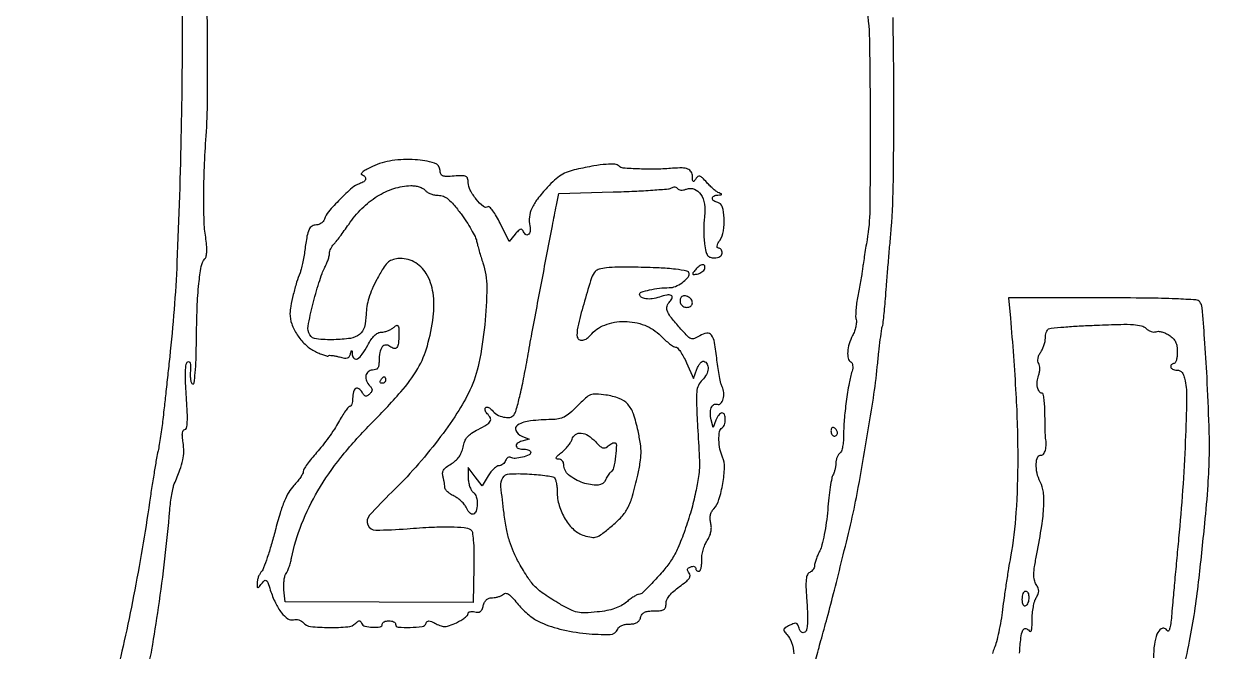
# Model space of a CAD drawing. Extents: x 0 to 5034, y 0 to 2560.
# Drawn here: x 2859.3 to 3219, y 1319.8 to 1510 of the extents above; entities that cross this region are included whole.
import ezdxf

# ---------------------------------------------------------------- set-up
doc = ezdxf.new("R2010")
doc.units = 0

msp = doc.modelspace()

# ---------------------------------------------------------------- linework, layer by layer
for points in [[(2896.489839, 1313.711477, 0.039281), (2898.126459, 1320.178144, 0.006323), (2900.157627, 1333.032874, 0.007172), (2902.087353, 1347.825054, 0.00742), (2903.567736, 1362.5, -0.010209), (2903.828033, 1364.943746, -0.010857), (2904.183658, 1367.325, -0.010506), (2904.576641, 1369.357717, -0.048301), (2904.940671, 1370.5, 0.012384), (2906.636452, 1374.74234, 0.036262), (2907.515303, 1377.764313, 0.048842), (2907.806443, 1380.33173, 0.043496), (2907.614184, 1383.011301, -0.017392), (2907.390503, 1384.809105, -0.054526), (2907.414745, 1386.024558, -0.104867), (2907.665515, 1386.738336, -0.261735), (2908.131137, 1387, 0.361585), (2908.659671, 1387.439709, 0.033869), (2908.869121, 1389.24894, 0.023154), (2908.872767, 1392.180073, 0.005928), (2908.602938, 1396.916252, -0.006993), (2908.355121, 1401.435584, -0.019918), (2908.352084, 1404.586795, -0.022385), (2908.534634, 1406.764573, -0.225939), (2909.01486, 1407.509184, -0.269067), (2909.454933, 1407.521461, -0.203804), (2909.761403, 1407.135344, -0.070842), (2909.88234, 1406.190848, -0.017928), (2909.804876, 1404.641258, 0.027015), (2909.761019, 1403.26184, 0.039199), (2909.883307, 1402.050246, 0.044631), (2910.133051, 1401.141327, 0.235072), (2910.5, 1400.798326, 0.463474), (2910.950023, 1401.091936, 0.009461), (2911.272387, 1404.127857, 0.013581), (2911.519359, 1408.259529, 0.00551), (2911.640725, 1413.897418, -0.006491), (2911.87712, 1423.960805, -0.016561), (2912.38447, 1431.239893, -0.01907), (2913.118549, 1436.417494, -0.129148), (2914.201477, 1438.742766, 0.123038), (2914.621525, 1439.61706, 0.041163), (2914.793609, 1441.035184, 0.032331), (2914.74447, 1442.912883, 0.016245), (2914.452658, 1445.267764, -0.030106), (2913.970473, 1450.297069, -0.009964), (2913.855778, 1457.714865, -0.009251), (2914.057316, 1466.488083, -0.007235), (2914.589945, 1476, 0.016731), (2914.996896, 1487.009474, 0.002521), (2914.962591, 1509.092007, 0.00051), (2914.776807, 1533.491418, 0.138475)], [(2907.312406, 1517.376073, -0.005866), (2907.010818, 1477.891488, -0.006157), (2905.736724, 1437.691856, -0.016282), (2903.535819, 1409, 0.000105), (2902.926579, 1403.428125, 0.000105), (2902.319026, 1397.85, 0.000103), (2901.790239, 1392.976274, 0.000413), (2901.470427, 1390, -0.006927), (2901.181091, 1387.601874, -0.005027), (2900.795261, 1384.940625, -0.005079), (2900.377859, 1382.421301, -0.011063), (2899.995447, 1380.5, 0.011359), (2899.549785, 1378.253974, 0.002373), (2898.876977, 1374.296875, 0.002489), (2898.140683, 1369.696106, 0.002351), (2897.435681, 1365, -0.006116), (2895.20201, 1350.847899, -0.00589), (2892.596725, 1336.575529, -0.006073), (2889.757893, 1322.886298, -0.008039), (2886.822389, 1310.5, 0.00702)], [(3114.866529, 1515, -0.02924), (3115.689399, 1503.79992, -0.003464), (3115.887618, 1478.8584, -0.00292), (3115.766004, 1453.635413, -0.039865), (3114.93837, 1444.5, 0.002299), (3114.518091, 1441.982843, 0.002091), (3114.107158, 1439.38125, 0.002091), (3113.759145, 1437.051721, 0.006757), (3113.555333, 1435.5, -0.009903), (3113.348698, 1433.999939, -0.003606), (3112.998601, 1431.883165, -0.003574), (3112.582274, 1429.572568, -0.004261), (3112.155591, 1427.400138, 0.015221), (3111.791845, 1425.306511, 0.01609), (3111.564083, 1423.232988, 0.015902), (3111.482563, 1421.439661, 0.067453), (3111.612028, 1420.375604, -0.083124), (3111.697403, 1419.428619, -0.033708), (3111.511737, 1418.142262, -0.032188), (3111.120487, 1416.75606, -0.035315), (3110.563831, 1415.475467, 0.043973), (3109.518876, 1412.953149, 0.059965), (3109.066383, 1410.536319, 0.075549), (3109.233247, 1408.589807, 0.197742), (3110.040677, 1407.47486, -0.15267), (3110.389474, 1407.072509, -0.070015), (3110.577584, 1406.39655, -0.059693), (3110.587842, 1405.567559, -0.050157), (3110.407068, 1404.707198, 0.032598), (3109.494071, 1401.010947, 0.010975), (3108.636186, 1395.521955, 0.011236), (3108.008954, 1389.874833, 0.024542), (3107.838898, 1385.524614, -0.021675), (3107.77347, 1383.56291, -0.028946), (3107.534475, 1381.797528, -0.029191), (3107.178201, 1380.406895, -0.178886), (3106.729917, 1379.833079, 0.110734), (3106.277805, 1379.391031, 0.046695), (3105.881212, 1378.634353, 0.043157), (3105.59314, 1377.713469, 0.043319), (3105.467897, 1376.757967, -0.026614), (3105.371035, 1375.76215, -0.022305), (3105.1656, 1374.720828, -0.022889), (3104.891194, 1373.784739, -0.055721), (3104.583812, 1373.135611, 0.095135), (3104.241003, 1372.235458, 0.006452), (3103.7988, 1369.517338, 0.009062), (3103.369357, 1366.238881, 0.006664), (3103.007901, 1362.592212, -0.012897), (3102.585516, 1358.811603, -0.013613), (3101.974486, 1355.125691, -0.013337), (3101.278077, 1351.984552, -0.058166), (3100.606404, 1350.205763, 0.016996), (3099.991507, 1348.910616, 0.017456), (3099.471881, 1347.588053, 0.01748), (3099.102529, 1346.412797, 0.067488), (3099, 1345.656649, -0.09083), (3098.891336, 1345.063412, -0.066679), (3098.572664, 1344.473778, -0.065309), (3098.101361, 1343.976993, -0.078881), (3097.545238, 1343.655733, 0.206616), (3096.837887, 1342.964457, 0.073519), (3096.491011, 1341.562915, 0.035039), (3096.42842, 1339.137122, 0.00655), (3096.683572, 1334.693256, -0.008121), (3096.899824, 1330.708255, -0.026212), (3096.861536, 1328.056672, -0.037317), (3096.612494, 1326.307775, -0.203016), (3096.071026, 1325.543896, -0.128039), (3095.536956, 1325.379342, -0.16706), (3095.049864, 1325.523038, -0.121343), (3094.644193, 1325.993714, -0.05357), (3094.350774, 1326.76664, 0.047879), (3093.9792, 1327.779965, 0.21134), (3093.507046, 1328.183417, 0.159246), (3092.796301, 1328.165435, 0.024956), (3091.483169, 1327.624076, 0.020826), (3090.149564, 1326.925406, 0.191356), (3089.752245, 1326.422278, 0.229791), (3089.847362, 1325.838271, 0.030602), (3090.649833, 1324.834436, -0.105807), (3092.054586, 1322.407703, -0.054438), (3092.7732, 1318.953897, -0.056301)], [(3099.450162, 1317.38125, -0.003886), (3100.193159, 1320.254765, -0.004398), (3100.951726, 1323, 0.004461), (3102.855437, 1329.89285, 0.002518), (3105.047322, 1338.283749, 0.002286), (3107.426135, 1347.761691, 0.001826), (3109.906473, 1358, 0.012514), (3111.950361, 1367.636386, 0.003988), (3114.518205, 1382.075285, 0.00395), (3116.848883, 1396.505771, 0.01327), (3118.04854, 1406, -0.002501), (3118.513816, 1410.451027, -0.003845), (3118.965436, 1414.298524, -0.001333), (3119.388957, 1417.610112, -0.106088), (3119.563421, 1418.101358, 0.107956), (3119.729047, 1418.57324, 0.002705), (3119.996372, 1420.846294, 0.005689), (3120.266509, 1423.531061, 0.003832), (3120.516485, 1426.601358, -0.001573), (3120.811126, 1430.434273, -0.000672), (3121.22814, 1435.557899, -0.000665), (3121.687336, 1441.019093, -0.000875), (3122.121606, 1446, 0.018449), (3122.892167, 1460.855636, 0.004064), (3123.065815, 1486.388584, 0.003874), (3122.834682, 1511.856386, 0.021556)], [(2871.250452, 1247.005036, -0.000006), (2888.464063, 1246.866082, -0.000043)], [(3208.196081, 1302.996987, 0.014677), (3212.695914, 1322.836807, 0.020656), (3215.449754, 1340.769118, 0.002533), (3217.336885, 1358.504512, 0.008391), (3218.323786, 1370.203578, 0.012163), (3218.715366, 1379.293281, 0.013874), (3218.636854, 1388, 0.003186), (3217.996563, 1402.834696, 0.006391), (3217.266626, 1414.538378, 0.003139), (3216.502764, 1423.907955, 0.145662), (3215.803332, 1425.674918, 0.213746), (3214.660587, 1426.274844, 0.005173), (3208.554811, 1426.592247, 0.007781), (3199.899908, 1426.817594, 0.002173), (3186.352275, 1426.900559), (3157.824814, 1426.951282), (3158.384974, 1420.725641, -0.008473), (3160.057435, 1397.789604, -0.013748), (3160.611406, 1378.25518, -0.016206), (3160.092437, 1361.812677, -0.029222), (3158.446962, 1348.435291, 0.004696), (3157.819358, 1344.810122, 0.002728), (3157.130473, 1340.446439, 0.002727), (3156.487699, 1336.06502, 0.004597), (3156.002423, 1332.382373, -0.011378), (3155.511479, 1329.010447, -0.010678), (3154.858628, 1325.591725, -0.010709), (3154.150019, 1322.585169, -0.03574), (3153.504282, 1320.664492, 0.021027), (3152.928342, 1319.104789, 0.017223)], [(3161.1802, 1319.211616, -0.012703), (3161.577226, 1323.796821, -0.072213), (3162.195577, 1326.159708, -0.345272), (3163.042114, 1326.628518, -0.215161), (3164.03906, 1325.97104, 0.252056), (3164.43402, 1325.748529, 0.339831), (3164.751716, 1325.983072, 0.059104), (3164.934156, 1327.10215, 0.01008), (3164.984687, 1329.263569, -0.023038), (3165.081826, 1331.23301, -0.022153), (3165.359912, 1333.211353, -0.022718), (3165.761231, 1334.930154, -0.070979), (3166.240547, 1336.013569, 0.041641), (3166.803487, 1337.108166, 0.098807), (3166.980003, 1338.002788, 0.098352), (3166.799926, 1338.899224, 0.041006), (3166.231897, 1340.000282, -0.086026), (3165.676056, 1341.365626, -0.058387), (3165.510864, 1343.039898, -0.034952), (3165.721103, 1345.418202, -0.008792), (3166.401135, 1349.250282, 0.009191), (3167.911024, 1357.798379, 0.027102), (3168.520011, 1363.732994, 0.039894), (3168.384239, 1368.017379, 0.091712), (3167.451858, 1371.093096, -0.064689), (3166.482702, 1373.764249, -0.063934), (3166.222998, 1376.605225, -0.090095), (3166.678863, 1378.680416, -0.357186), (3167.75, 1379.25, 0.306478), (3168.469177, 1379.551847, 0.081205), (3168.999936, 1380.751363, 0.060031), (3169.235048, 1382.487417, 0.04848), (3169.080471, 1384.363851, -0.035793), (3169.016523, 1384.956301, -0.001911), (3168.955636, 1386.849877, -0.002989), (3168.905248, 1389.104654, -0.002173), (3168.875086, 1391.613851, 0.011848), (3168.798253, 1394.06224, 0.019511), (3168.603693, 1396.124069, 0.01427), (3168.341027, 1397.734898, 0.359547), (3168.020025, 1398, -0.250759), (3167.150157, 1398.465527, -0.097442), (3166.609553, 1399.766778, -0.0743), (3166.518546, 1401.544211, -0.066636), (3166.939988, 1403.342158, 0.045582), (3167.216247, 1404.331798, 0.042123), (3167.318346, 1405.381891, 0.044831), (3167.244869, 1406.335808, 0.097078), (3166.986815, 1407.021334, -0.109677), (3166.745428, 1407.714524, -0.072231), (3166.768819, 1408.561879, -0.062359), (3167.051529, 1409.487708, -0.047559), (3167.574879, 1410.410367, 0.042741), (3168.12072, 1411.351477, 0.029216), (3168.581371, 1412.499013, 0.029518), (3168.897293, 1413.666367, 0.051366), (3169, 1414.663489, -0.039975), (3169.071511, 1415.556519, -0.042795), (3169.284202, 1416.405935, -0.046939), (3169.595775, 1417.094921, -0.125329), (3169.967495, 1417.479911, -0.116487), (3170.733771, 1417.735246, -0.002617), (3174.620225, 1418.064368, -0.005758), (3179.199576, 1418.375017, -0.003847), (3184.447966, 1418.629886, -0.003911), (3191.855326, 1418.874467, -0.022816), (3195.755574, 1418.794739, -0.044785), (3198.110988, 1418.425317, -0.135906), (3199.50941, 1417.633447, 0.060613), (3200.211647, 1417.083559, 0.057529), (3201.037407, 1416.706534, 0.062011), (3201.856595, 1416.549398, 0.108438), (3202.536659, 1416.652441, -0.114092), (3203.278968, 1416.756448, -0.043567), (3204.313156, 1416.573516, -0.040283), (3205.444829, 1416.169793, -0.039231), (3206.50772, 1415.586898, -0.052308), (3207.693375, 1414.619129, -0.082167), (3208.453383, 1413.549473, -0.075604), (3208.866845, 1412.226293, -0.038004), (3209, 1410.476947, -0.027208), (3208.92745, 1409.144681, -0.042838), (3208.70625, 1408.021353, -0.052748), (3208.385626, 1407.231142, -0.276744), (3208, 1407, 0.099038), (3207.618362, 1406.923658, 0.097945), (3207.29375, 1406.70625, 0.097945), (3207.076342, 1406.381638, 0.099038), (3207, 1406, 0.182185), (3207.143858, 1405.618291, 0.091006), (3207.554808, 1405.29375, 0.070923), (3208.166018, 1405.07387, 0.050975), (3208.888709, 1405, -0.11072), (3209.782596, 1404.7996, -0.11923), (3210.477641, 1404.239353, -0.084616), (3211.000373, 1403.2503, -0.033131), (3211.385275, 1401.75, -0.051652), (3211.822477, 1396.409576, -0.005016), (3211.412481, 1383.422963, -0.00666), (3210.599392, 1368.63106, -0.006844), (3209.398087, 1354, 0.000614), (3208.755584, 1347.212894, 0.000625), (3208.133567, 1340.464076, 0.000606), (3207.607287, 1334.595981, 0.002587), (3207.315448, 1331.090472, -0.011429), (3207.06207, 1328.583902, -0.031069), (3206.732669, 1326.830683, -0.073865), (3206.373748, 1325.970503, -0.561086), (3206.019414, 1325.968587, 0.082074), (3205.634197, 1326.410148, 0.092254), (3205.14166, 1326.682862, 0.100657), (3204.619959, 1326.746324, 0.119054), (3204.148831, 1326.591982, 0.17), (3202.835431, 1324.969282, 0.049184), (3202.040891, 1321.796422, 0.043025), (3201.795123, 1317.778185, 0.033397)], [(2770.646578, 1132.312905, -0.000013), (2810.590625, 1131.997622, -0.000013), (2849.917737, 1131.685158, -0.000024)]]:
    msp.add_lwpolyline(points, format="xyb")
for points in [[(2965, 1466.758637, 0.017294), (2963.358083, 1465.932343, 0.038691), (2962.189063, 1465.169488, 0.078926), (2961.640301, 1464.589517, 0.496198), (2961.75, 1464.259565, -0.109137), (2962.708848, 1463.676908, -0.268771), (2962.930076, 1462.913928, -0.192161), (2962.366668, 1462.129086, -0.065382), (2961.071793, 1461.522786, 0.104894), (2958.841671, 1460.256676, 0.016435), (2955.149892, 1456.760141, 0.016603), (2951.696422, 1453.02686, 0.101743), (2950.421369, 1450.75, -0.087133), (2950.07188, 1450.081192, -0.07056), (2949.492315, 1449.514062, -0.070682), (2948.779028, 1449.131274, -0.088079), (2948.039601, 1449, 0.134718), (2946.692082, 1448.630218, 0.151565), (2945.794396, 1447.63578, 0.06549), (2945.159257, 1445.601839, 0.009902), (2944.511877, 1441.377849, -0.009922), (2944.203097, 1439.363672, -0.009662), (2943.812247, 1437.345368, -0.009603), (2943.400677, 1435.586124, -0.035175), (2943.04154, 1434.5, 0.024385), (2942.017083, 1431.612193, 0.012583), (2941.00553, 1427.913706, 0.011624), (2940.213616, 1424.34832, 0.048868), (2940, 1422.167907, 0.086405), (2940.548737, 1419.016252, 0.057354), (2942.179875, 1415.718609, 0.056425), (2944.559157, 1412.816129, 0.075055), (2947.328854, 1410.832231, 0.013887), (2948.844632, 1410.111263, 0.021261), (2950.199, 1409.580201, 0.016952), (2951.306064, 1409.241053, 0.26837), (2951.672178, 1409.338845, -0.200389), (2952.016518, 1409.480331, -0.024206), (2952.852495, 1409.435075, -0.025728), (2953.885142, 1409.274853, -0.018484), (2955.018526, 1408.994687, 0.024212), (2956.5062, 1408.644968, 0.108293), (2957.396046, 1408.674586, 0.176082), (2957.959218, 1409.057899, 0.091671), (2958.327252, 1409.83608, -0.004546), (2958.5926, 1410.802257, -0.419575), (2958.709105, 1410.865774, -0.308614), (2958.807879, 1410.742808, -0.003714), (2958.883999, 1409.666667, 0.194309), (2959.43341, 1408.520604, 0.335404), (2960.433906, 1408.427579, 0.103424), (2961.918789, 1409.840663, 0.029667), (2963.572834, 1412.570615, -0.027513), (2964.59914, 1414.281072, -0.052493), (2965.631166, 1415.505505, -0.069108), (2966.655943, 1416.248887, -0.12301), (2967.661203, 1416.5, 0.055574), (2968.554032, 1416.599543, 0.033802), (2969.572778, 1416.903156, 0.033561), (2970.554842, 1417.346815, 0.04978), (2971.338369, 1417.872445, -0.038439), (2972.284571, 1418.538752, -0.374755), (2972.729079, 1418.457672, -0.160165), (2972.961162, 1417.832831, -0.009501), (2973, 1415.789111, -0.024984), (2972.868257, 1413.15426, -0.13846), (2972.353751, 1411.847504, -0.306349), (2971.49063, 1411.555721, -0.106444), (2970.265794, 1412.194374, 0.189072), (2969.037908, 1412.599908, 0.224823), (2967.975027, 1412.023341, 0.114125), (2967.251594, 1410.33212, 0.042868), (2967.015313, 1407.75, -0.037035), (2966.908579, 1406.412032, -0.120272), (2966.570107, 1405.595664, -0.157293), (2965.956257, 1405.15153, -0.07874), (2965, 1405, 0.178182), (2963.709189, 1404.524918, 0.176892), (2963.029522, 1403.324836, 0.137377), (2963.204554, 1401.708916, 0.10146), (2964.2, 1400.2, -0.052459), (2964.730169, 1399.545159, -0.151434), (2964.887025, 1398.989583, -0.145307), (2964.704627, 1398.427931, -0.046955), (2964.137721, 1397.75, -0.051022), (2963.449892, 1397.19542, -0.203503), (2962.927965, 1397.103097, -0.173671), (2962.444563, 1397.413187, -0.035731), (2961.876261, 1398.271032, 0.107334), (2960.910312, 1399.35582, 0.308265), (2959.952655, 1399.38589, 0.194869), (2959.226729, 1398.367392, 0.058645), (2959, 1396.440983, -0.032717), (2958.938751, 1395.505938, -0.050293), (2958.752935, 1394.717039, -0.064974), (2958.481892, 1394.172149, -0.249875), (2958.158929, 1394, 0.225754), (2957.711288, 1393.787033, 0.014418), (2956.805291, 1392.604687, 0.018861), (2955.783765, 1391.070002, 0.012755), (2954.731878, 1389.25, -0.020171), (2953.45043, 1387.106794, -0.010931), (2951.713248, 1384.573437, -0.010873), (2949.829695, 1382.068228, -0.016868), (2948.087065, 1380, 0.012721), (2946.531572, 1378.184643, 0.016868), (2945.216367, 1376.452014, 0.014246), (2944.225498, 1374.962687, 0.137702), (2944.014116, 1374.240898, -0.12359), (2943.838803, 1373.57422, -0.02263), (2943.169213, 1372.47798, -0.023102), (2942.246878, 1371.238605, -0.019191), (2941.157674, 1370.007575, 0.058164), (2939.645878, 1368.004511, 0.035073), (2938.322929, 1365.335751, 0.024766), (2937.01078, 1361.633156, 0.008994), (2935.507824, 1356.266676, -0.007537), (2934.33401, 1352.027919, -0.009905), (2933.128404, 1348.198956, -0.007681), (2932.013644, 1345.049673, -0.088212), (2931.35015, 1343.921259, 0.051533), (2930.835453, 1343.176202, 0.035346), (2930.405949, 1342.241904, 0.035661), (2930.117635, 1341.272006, 0.058618), (2930.031803, 1340.421259, 0.009797), (2930.075758, 1339.205749, 0.374961), (2930.25215, 1339.025004, 0.249632), (2930.531757, 1339.14625, 0.005911), (2931.434907, 1340.308615, -0.043853), (2932.266244, 1341.225726, -0.365358), (2932.785265, 1341.249714, -0.143285), (2933.25171, 1340.612341, -0.00835), (2934.041909, 1338.308615, 0.033473), (2935.58454, 1334.453687, 0.054327), (2937.44522, 1331.460125, 0.072347), (2939.365691, 1329.628647, 0.221787), (2941.090649, 1329.313454, -0.077764), (2941.878987, 1329.393001, -0.060666), (2942.727713, 1329.242209, -0.061315), (2943.505794, 1328.895212, -0.084224), (2944.085677, 1328.396765, 0.198257), (2946.209129, 1327.273305, 0.021486), (2951.861668, 1326.977799, 0.022522), (2957.520225, 1327.180293, 0.170492), (2959.925, 1328.25, -0.026382), (2960.6324, 1328.850113, -0.164145), (2961.076667, 1329, -0.247772), (2961.413944, 1328.821933, -0.062037), (2961.708333, 1328.25, 0.248038), (2962.689492, 1327.36647, 0.051824), (2965.057334, 1327.024888, 0.055492), (2967.32243, 1327.186334, 0.361851), (2968, 1328, -0.191087), (2968.151477, 1328.381882, -0.088204), (2968.5875, 1328.70625, -0.068025), (2969.234582, 1328.926307, -0.048028), (2970, 1329, -0.048028), (2970.765418, 1328.926307, -0.068025), (2971.4125, 1328.70625, -0.088204), (2971.848523, 1328.381882, -0.191087), (2972, 1328, 0.389395), (2972.813634, 1327.113672, 0.028129), (2976.438089, 1327.007696, 0.027854), (2980.124105, 1327.313249, 0.284435), (2981.25303, 1328.25, -0.133284), (2981.603591, 1328.774778, -0.193092), (2982.123834, 1328.956098, -0.092712), (2982.934834, 1328.765334, -0.018384), (2984.281855, 1328.110192, 0.038281), (2985.836445, 1327.42912, 0.096429), (2987.054448, 1327.252346, 0.078954), (2988.393166, 1327.531694, 0.019945), (2990.445491, 1328.40711, 0.022911), (2991.806733, 1329.131223, 0.031239), (2992.955863, 1329.912588, 0.03212), (2993.786874, 1330.647085, 0.198225), (2994, 1331.163549, -0.209835), (2994.160155, 1331.528368, -0.119987), (2994.588725, 1331.765079, -0.081848), (2995.236655, 1331.831702, -0.048766), (2996.004171, 1331.70916, 0.068024), (2996.993712, 1331.589903, 0.153556), (2997.702596, 1331.825316, 0.13143), (2998.218515, 1332.458023, 0.04423), (2998.612579, 1333.592529, -0.057996), (2999.014913, 1334.655718, -0.095859), (2999.608172, 1335.406447, -0.1029), (3000.405424, 1335.848033, -0.075328), (3001.408408, 1336, 0.043444), (3002.327096, 1336.079974, 0.036532), (3003.274868, 1336.318649, 0.038053), (3004.112295, 1336.668566, 0.078544), (3004.684761, 1337.084761, -0.222297), (3005.373039, 1337.334379, -0.124248), (3006.231227, 1337.0339, -0.060878), (3007.347237, 1336.083112, -0.016656), (3008.857642, 1334.326769, 0.026597), (3010.279781, 1332.738045, 0.019959), (3012.001281, 1331.142077, 0.020311), (3013.746925, 1329.767453, 0.042929), (3015.222881, 1328.881469, 0.054239), (3021.805246, 1326.505188, 0.034948), (3029.809149, 1325.146029, 0.029752), (3037.034982, 1324.865149, 0.304892), (3039.361626, 1326.5, -0.134743), (3039.795711, 1327.090037, -0.065783), (3040.604708, 1327.571974, -0.056295), (3041.664923, 1327.892308, -0.045268), (3042.851984, 1328, 0.040929), (3044.225339, 1328.112609, 0.091072), (3045.208983, 1328.4664, 0.112254), (3045.875629, 1329.088046, 0.085448), (3046.289749, 1330, -0.09135), (3046.739759, 1330.960931, -0.125243), (3047.466064, 1331.57448, -0.086439), (3048.611317, 1331.903556, -0.026844), (3050.40638, 1332, 0.020865), (3052.368475, 1332.081914, 0.118877), (3053.352208, 1332.408013, 0.186025), (3053.85005, 1333.06806, 0.067322), (3054.021351, 1334.25, -0.108054), (3054.285004, 1335.403207, -0.057731), (3055.059554, 1336.651437, -0.045573), (3056.319276, 1337.972091, -0.025533), (3058.064332, 1339.345749, 0.015664), (3060.002713, 1340.810588, 0.068092), (3060.988716, 1341.85559, 0.145765), (3061.279652, 1342.702517, 0.18562), (3061.017457, 1343.478966, -0.05318), (3060.591552, 1344.119958, -0.181853), (3060.532429, 1344.608517, -0.186892), (3060.809754, 1345.00627, -0.056561), (3061.474477, 1345.351832, -0.054898), (3062.058668, 1345.505191, -0.098605), (3062.551878, 1345.480739, -0.146295), (3062.875328, 1345.288327, -0.188078), (3063, 1344.968615, 0.099137), (3063.074021, 1344.598956, 0.097968), (3063.284805, 1344.284531, 0.097921), (3063.59953, 1344.073943, 0.09894), (3063.969549, 1344, 0.281133), (3064.33463, 1344.22289, 0.055982), (3064.617856, 1344.9692, 0.044351), (3064.792299, 1346.035098, 0.027795), (3064.81506, 1347.299404, -0.046442), (3064.895784, 1348.759206, -0.029802), (3065.245847, 1350.420768, -0.029871), (3065.788497, 1352.020899, -0.048377), (3066.455748, 1353.292119, 0.04108), (3067.184467, 1354.632631, 0.052745), (3067.61293, 1355.968275, 0.056037), (3067.736796, 1357.295301, 0.056816), (3067.56167, 1358.610309, -0.048096), (3067.373007, 1359.860422, -0.064053), (3067.458155, 1361.004887, -0.068198), (3067.820443, 1362.034363, -0.065342), (3068.450278, 1362.945058, 0.109105), (3070.05585, 1365.760902, 0.032563), (3071.217935, 1370.598337, 0.032251), (3071.742636, 1375.521464, 0.117847), (3071.144924, 1378.581271, -0.057556), (3070.340425, 1381.070973, -0.045358), (3070.037924, 1383.889909, -0.046159), (3070.225243, 1386.34971, -0.215486), (3071, 1387.5, 0.180544), (3071.735637, 1388.447894, 0.077631), (3071.974984, 1390.055589, 0.0895), (3071.705166, 1391.49195, 0.311142), (3070.967776, 1392, 0.163837), (3070.514807, 1391.84748, 0.055076), (3070.002284, 1391.360723, 0.047787), (3069.5147, 1390.656575, 0.038975), (3069.1305, 1389.823739), (3068.325449, 1387.647479), (3067.731121, 1389.920191, -0.057517), (3067.445626, 1391.933411, -0.098097), (3067.73135, 1393.601868, -0.163345), (3068.49337, 1394.527028, -0.235296), (3069.530506, 1394.626667, 0.310069), (3070.561187, 1394.873359, 0.116026), (3071.316187, 1396.243915, 0.084515), (3071.52105, 1398.20923, 0.107064), (3071.021058, 1399.960652, -0.064344), (3070.639818, 1400.964706, -0.010397), (3070.195781, 1403.011987, -0.01133), (3069.775387, 1405.459104, -0.009743), (3069.442096, 1408.048979, 0.01477), (3068.709033, 1413.325757, 0.112554), (3067.75797, 1415.628058, 0.285144), (3066.337301, 1416.227611, 0.106358), (3064.229167, 1415.4145, -0.047336), (3062.623541, 1414.567465, -0.202312), (3061.563423, 1414.576368, -0.102832), (3060.419251, 1415.380447, -0.008145), (3057.912947, 1418.141971, -0.012641), (3055.305927, 1421.26608, -0.081945), (3054.314403, 1423.052869, -0.174313), (3054.317234, 1424.421067, -0.109983), (3055.183333, 1425.783333, 0.113579), (3055.879584, 1426.895824, 0.391777), (3055.567224, 1427.607143, 0.151869), (3054.22654, 1427.753576, 0.035711), (3052.02287, 1427.157817, -0.047821), (3049.840355, 1426.624043, -0.070187), (3047.867559, 1426.61586, -0.102102), (3046.498163, 1427.099489, -0.262759), (3046, 1427.981989, -0.327913), (3046.491403, 1428.65071, -0.020516), (3049.001639, 1429.324712, -0.026911), (3051.994527, 1429.830703, -0.028426), (3054.970012, 1430, 0.098555), (3056.840684, 1430.372343, 0.055286), (3058.878787, 1431.494802, 0.056593), (3060.496732, 1432.933821, 0.184759), (3061, 1434.249285, 0.358994), (3060.355471, 1435.031281, 0.018655), (3056.895755, 1435.571278, 0.018955), (3051.876991, 1435.971723, 0.006788), (3044.7012, 1436.173697, 0.006314), (3039.337517, 1436.18408, 0.023125), (3035.945661, 1435.990764, 0.035449), (3033.729104, 1435.601045, 0.141706), (3032.54946, 1434.915486, 0.115612), (3031.402111, 1432.968933, 0.005911), (3029.288751, 1425.902038, 0.008345), (3027.420686, 1418.938023, 0.061424), (3027, 1415.526496, 0.188963), (3027.408805, 1414.483415, 0.208377), (3028.397306, 1414.050396, 0.137619), (3029.749176, 1414.426745, 0.083452), (3031.015316, 1415.518454, -0.129064), (3035.414079, 1418.667831, -0.092821), (3041.385384, 1419.7516, -0.08975), (3047.527371, 1418.604792, -0.109536), (3052.400644, 1415.399337, 0.016573), (3053.751489, 1414.097641, 0.02132), (3055.080206, 1412.998555, 0.019736), (3056.241051, 1412.188952, 0.143352), (3056.886556, 1412, -0.217622), (3057.466443, 1411.73506, -0.026636), (3058.344475, 1410.604687, -0.027621), (3059.289782, 1409.069488, -0.019439), (3060.186317, 1407.25), (3062.30156, 1402.5), (3063.349798, 1405.266994, -0.035531), (3063.828021, 1406.301096, -0.052781), (3064.398842, 1407.118412, -0.067704), (3064.970956, 1407.620673, -0.230618), (3065.449018, 1407.684128, -0.191685), (3066.452728, 1406.838499, -0.143272), (3066.753367, 1405.408986, -0.10465), (3066.240134, 1403.662756, -0.072878), (3065.009381, 1402.009381, 0.084408), (3063.840224, 1400.361199, 0.087693), (3063.301246, 1398.440847, 0.035427), (3063.213082, 1395.277568, 0.003522), (3063.59241, 1387.697897, -0.001309), (3064.094009, 1378.491375, -0.020795), (3064.12603, 1375.360742, -0.035018), (3063.857856, 1372.724132, -0.006734), (3062.974576, 1368, -0.020104), (3061.606988, 1362.375181, -0.015926), (3059.694727, 1356.416898, -0.016017), (3057.589878, 1351.060726, -0.044323), (3055.667442, 1347.5, -0.028221), (3053.315981, 1344.342199, -0.015831), (3050.130692, 1340.769648, -0.008922), (3046.908117, 1337.496792, -0.196288), (3045.691408, 1337, 0.125324), (3045.186148, 1336.871337, 0.016887), (3044.234713, 1336.310717, 0.018618), (3043.133941, 1335.552018, 0.014702), (3042.000061, 1334.653505, -0.052146), (3040.372979, 1333.551528, -0.041772), (3038.429088, 1332.712159, -0.035066), (3036.056506, 1332.096179, -0.019945), (3033.120997, 1331.670435, -0.016805), (3029.459643, 1331.411747, -0.062365), (3027.159242, 1331.613867, -0.062521), (3024.982605, 1332.376694, -0.016945), (3021.765292, 1334.117025, -0.014566), (3017.113893, 1337.025876, -0.050118), (3014.36776, 1339.283816, -0.051835), (3012.173542, 1342.003211, -0.016361), (3009.474377, 1346.479433, -0.023298), (3007.768531, 1349.89396, -0.030653), (3006.556898, 1353.158005, -0.027097), (3005.65439, 1356.846414, -0.013358), (3004.889527, 1361.613912, -0.009752), (3003.9697, 1369.729477, -0.15855), (3004.563821, 1372.372347, -0.251467), (3006.505684, 1373.542892, -0.026828), (3011.956492, 1373.521704, -0.007326), (3014.728485, 1373.321269, -0.009905), (3017.226705, 1373.053838, -0.007242), (3019.29548, 1372.760326, -0.099869), (3020.001774, 1372.498903, -0.165709), (3020.388178, 1372.02957, -0.033329), (3020.705955, 1370.978965, -0.031884), (3020.92509, 1369.649342, -0.025092), (3020.997222, 1368.190983, 0.072455), (3021.616494, 1363.917412, 0.065079), (3023.43654, 1359.825761, 0.069409), (3026.090199, 1356.591498, 0.113602), (3029.154434, 1354.841672, 0.034645), (3031.433352, 1354.324012, 0.11854), (3032.937209, 1354.447424, 0.08296), (3034.503915, 1355.269853, 0.011827), (3037.35303, 1357.539139, 0.03077), (3040.53488, 1360.549858, 0.068684), (3042.451298, 1363.266572, 0.052136), (3043.851629, 1366.844816, 0.011888), (3045.432108, 1373.164228, 0.014392), (3046.190465, 1377.054652, 0.039355), (3046.428337, 1379.844267, 0.039112), (3046.226833, 1382.646379, 0.014071), (3045.517944, 1386.584224, 0.029848), (3044.120322, 1391.715325, 0.101789), (3042.383516, 1394.689872, 0.122493), (3039.810124, 1396.434069, 0.052966), (3035.767838, 1397.449261, 0.022323), (3032.809751, 1397.73287, 0.105935), (3031.139998, 1397.463172, 0.091775), (3029.611291, 1396.516939, 0.014527), (3027.057438, 1394.058598, -0.019309), (3024.828999, 1391.954175, -0.058964), (3023.1156, 1390.781022, -0.074416), (3021.410731, 1390.189374, -0.045674), (3019.2896, 1389.988994, 0.028518), (3012.936645, 1389.607842, 0.09674), (3009.000885, 1388.34787, 0.397517), (3008.469851, 1386.697825, 0.186761), (3010.25, 1385.018837), (3012.5, 1384.102122), (3010.261247, 1383.437371, 0.083165), (3008.892953, 1382.768654, 0.32767), (3008.617686, 1381.929507, 0.253295), (3009.362869, 1381.22362, 0.065636), (3011.059017, 1381, -0.043985), (3011.802037, 1380.93451, -0.06378), (3012.429836, 1380.738095, -0.083557), (3012.854567, 1380.449183, -0.204465), (3013, 1380.108408, -0.297632), (3012.472476, 1379.30071, -0.039774), (3010.454874, 1378.600246, -0.041502), (3008.265709, 1378.220642, -0.161972), (3006.946949, 1378.532788, 0.156453), (3006.5338, 1378.635288, 0.122742), (3006.091962, 1378.49304, 0.096643), (3005.686955, 1378.116933, 0.065916), (3005.385948, 1377.563382, -0.072057), (3005.05142, 1376.965708, -0.063844), (3004.548736, 1376.459243, -0.066857), (3003.961293, 1376.116538, -0.098971), (3003.378313, 1376, 0.148969), (3002.71194, 1375.796957, 0.040217), (3001.837841, 1375.10172, 0.036999), (3000.926321, 1374.112468, 0.031055), (3000.110939, 1372.942027), (2998.251274, 1369.884054), (2996.157317, 1372.692027), (2994.06336, 1375.5), (2994.03168, 1372.372445, 0.044685), (2994.134181, 1371.080664, 0.040745), (2994.464782, 1369.785597, 0.04319), (2994.957867, 1368.674621, 0.093782), (2995.550558, 1367.958041, -0.151961), (2996.476956, 1366.533071, -0.07116), (2996.771173, 1364.330004, -0.075627), (2996.439576, 1362.278926, -0.240306), (2995.488744, 1361.323367, -0.200993), (2995.029369, 1361.360422, -0.071973), (2994.484101, 1361.750427, -0.057143), (2993.941532, 1362.405087, -0.040956), (2993.488744, 1363.241814, 0.064323), (2992.911932, 1364.198391, 0.034772), (2991.982631, 1365.214914, 0.033983), (2990.875349, 1366.133903, 0.045164), (2989.75, 1366.800132, -0.03275), (2988.696407, 1367.389111, -0.040275), (2987.803801, 1368.075772, -0.044785), (2987.176392, 1368.755964, -0.162437), (2986.986345, 1369.304566, 0.030411), (2986.942642, 1369.908614, 0.010366), (2986.807923, 1370.777863, 0.010262), (2986.619093, 1371.733847, 0.011652), (2986.398126, 1372.641352, -0.081801), (2986.286182, 1373.769486, -0.123494), (2986.586002, 1374.705215, -0.090785), (2987.381553, 1375.581939, -0.029825), (2988.832109, 1376.559896, 0.046599), (2990.203971, 1377.553212, 0.058302), (2991.256567, 1378.718809, 0.058966), (2992.003055, 1380.084497, 0.049287), (2992.466221, 1381.671633, -0.0506), (2992.978362, 1383.409655, -0.080206), (2993.784912, 1384.731865, -0.069091), (2995.059526, 1385.861163, -0.028837), (2997.045893, 1387.023413, 0.016504), (2999.717551, 1388.499466, 0.12715), (3000.714859, 1389.5074, 0.255426), (3000.741998, 1390.512292, 0.078219), (2999.816667, 1391.783333, -0.056684), (2999.415522, 1392.287436, -0.076074), (2999.184702, 1392.822827, -0.095204), (2999.15315, 1393.304931, -0.166749), (2999.326999, 1393.660332, -0.204498), (2999.687274, 1393.805053, -0.099124), (3000.181053, 1393.695116, -0.072481), (3000.734835, 1393.346854, -0.047507), (3001.260332, 1392.80466, 0.09513), (3002.75033, 1391.533547, 0.074836), (3004.734703, 1390.77025, 0.084237), (3006.619771, 1390.676416, 0.200502), (3007.818203, 1391.353235, 0.097702), (3008.579117, 1392.865574, 0.00884), (3009.646102, 1396.980834, 0.010183), (3010.819508, 1402.337623, 0.005443), (3012.062113, 1409, -0.003094), (3013.353781, 1416.110631, -0.000341), (3016.426378, 1432.388641, -0.000305), (3019.542878, 1448.783168, -0.003783), (3020.777407, 1455), (3021.5, 1458.5), (3038, 1459, 0.004125), (3044.408511, 1459.247129, 0.006176), (3050.000015, 1459.578229, 0.002844), (3054.739996, 1459.944821, 0.123812), (3055.680902, 1460.266312, -0.080028), (3056.177355, 1460.485578, -0.09309), (3056.691435, 1460.521902, -0.103238), (3057.142521, 1460.371992, -0.123275), (3057.462727, 1460.060309, 0.163739), (3057.857708, 1459.73257, 0.077621), (3058.511944, 1459.591005, 0.061454), (3059.340863, 1459.64462, 0.041766), (3060.252872, 1459.89784, -0.185481), (3062.586923, 1459.868708, -0.153051), (3064.530283, 1458.287459, -0.109543), (3065.656216, 1455.348124, -0.070591), (3065.680573, 1451.685824, 0.021391), (3065.505244, 1449.775471, 0.012569), (3065.451063, 1447.481148, 0.012559), (3065.512364, 1445.180703, 0.02088), (3065.693436, 1443.25, 0.017668), (3066.095816, 1440.914272, 0.100245), (3066.59142, 1439.760602, 0.167894), (3067.367707, 1439.191577, 0.075104), (3068.635924, 1439, 0.052441), (3069.604295, 1439.101844, 0.089192), (3070.355987, 1439.408624, 0.115036), (3070.828821, 1439.890112, 0.137676), (3071, 1440.5, 0.072693), (3070.916224, 1441.07319, 0.087463), (3070.672466, 1441.559375, 0.100497), (3070.310193, 1441.884396, 0.133517), (3069.88499, 1442, -0.259378), (3069.550577, 1442.185992, -0.184854), (3069.467864, 1442.615897, -0.077014), (3069.715892, 1443.341831, -0.024275), (3070.298737, 1444.333178, 0.104578), (3071.425635, 1447.224494, 0.054167), (3071.639785, 1451.113158, 0.056153), (3071.064508, 1454.559455, 0.282946), (3069.686806, 1455.821799, -0.091592), (3068.460526, 1456.301563, -0.266874), (3068.045438, 1457.073069, -0.284847), (3068.509478, 1457.776753, -0.097238), (3069.75, 1458.078947, 0.010752), (3070.602842, 1458.135817, 0.256241), (3070.79574, 1458.26491, 0.424723), (3070.739443, 1458.432579, 0.016807), (3070.082259, 1458.718194, -0.064286), (3069.384829, 1459.103526, -0.017792), (3068.401166, 1459.880815, -0.017658), (3067.340346, 1460.848717, -0.017648), (3066.350259, 1461.889247, 0.015369), (3065.038507, 1463.280472, 0.115743), (3064.274426, 1463.752722, 0.243663), (3063.662407, 1463.657169, 0.087388), (3063.033313, 1463, -0.02262), (3062.489991, 1462.261781, -0.401167), (3062.22212, 1462.227288, -0.224527), (3062.050983, 1462.544988, -0.011394), (3062.015313, 1463.75, 0.133395), (3061.640447, 1465.093874, 0.163929), (3060.656841, 1465.936881, 0.093408), (3058.874952, 1466.293146, 0.025583), (3056, 1466.177809, -0.018694), (3051.199869, 1465.918984, -0.014107), (3045.918245, 1465.980924, -0.007867), (3041.027927, 1466.253458, -0.180419), (3039.773796, 1466.826204, 0.183157), (3038.50014, 1467.399726, 0.034102), (3035.88959, 1467.380468, 0.02556), (3032.129406, 1466.901624, 0.009006), (3026.795479, 1465.843765, 0.035551), (3024.306057, 1465.11478, 0.049766), (3022.225922, 1464.096095, 0.044949), (3020.239414, 1462.602559, 0.022896), (3018.017811, 1460.403496, 0.021771), (3015.024041, 1456.857644, 0.058162), (3013.321672, 1454.026966, 0.078863), (3012.609867, 1451.433397, 0.074975), (3012.717134, 1448.699385, -0.07034), (3012.798526, 1447.020242, -0.219851), (3012.245726, 1446.065486, -0.357887), (3011.422601, 1446.12669, -0.105945), (3010.657221, 1447.25, 0.184139), (3010.303842, 1447.628413, 0.220178), (3009.820608, 1447.639024, 0.095423), (3009.163754, 1447.187949, 0.024229), (3008.296934, 1446.219969), (3006.446093, 1443.939939), (3003.709172, 1449.520412, 0.017452), (3002.588985, 1451.616125, 0.029186), (3001.487085, 1453.282924, 0.029741), (3000.522303, 1454.423833, 0.354569), (2999.987953, 1454.492555, -0.327751), (2998.621746, 1454.601895, -0.043723), (2996.483613, 1456.806441, -0.044995), (2994.627307, 1459.562248, -0.122919), (2994.031601, 1461.817481, 0.063332), (2993.85153, 1463.094083, 0.220255), (2993.32809, 1463.715263, 0.115527), (2992.257748, 1463.94, 0.012873), (2989.75, 1463.817481, -0.013516), (2987.365693, 1463.704065, -0.098797), (2986.245544, 1463.903798, -0.208664), (2985.6934, 1464.45532, -0.093666), (2985.498087, 1465.483348, 0.333335), (2983.771482, 1467.780853, 0.055228), (2977.964044, 1468.792568, 0.050934), (2970.959941, 1468.514743, 0.072686)], [(2981, 1459.5, 0.085426), (2981.672309, 1458.924892, 0.043689), (2982.675145, 1458.440625, 0.041724), (2983.825724, 1458.11083, 0.048976), (2984.954477, 1458, -0.094879), (2986.506009, 1457.702911, -0.077179), (2987.966703, 1456.842282, -0.048177), (2989.612555, 1455.205076, -0.01353), (2991.85095, 1452.348718, -0.01414), (2993.494115, 1449.99448, -0.014958), (2994.969628, 1447.594127, -0.014715), (2996.114617, 1445.456873, -0.063502), (2996.588271, 1444.098718, 0.012389), (2996.891234, 1442.824919, 0.004896), (2997.368236, 1441.088373, 0.004842), (2997.920266, 1439.221807, 0.006044), (2998.47052, 1437.5, -0.081723), (2999.645865, 1430.138472, -0.024077), (2999.039437, 1418.686599, -0.024805), (2997.280752, 1407.100993, -0.06075), (2994.560234, 1398.935311, -0.034009), (2990.623072, 1391.912135, -0.01858), (2984.914237, 1383.849062, -0.0177), (2978.132513, 1375.609365, -0.018533), (2970.884237, 1368, 0.015671), (2964.119914, 1360.979581, 0.29065), (2963.62227, 1358.076502, 0.305343), (2966.025179, 1356.494797, 0.016713), (2975.519015, 1356.912552, -0.006795), (2983.075089, 1357.39533, -0.01609), (2988.712058, 1357.49702, -0.018203), (2992.815876, 1357.289427, -0.117189), (2994.773003, 1356.640292, -0.217914), (2995.293307, 1355.860005, -0.019265), (2995.585099, 1353.449397, -0.01848), (2995.739329, 1350.02278, -0.006934), (2995.711232, 1345.214943), (2995.5, 1334.5), (2967, 1334.606921), (2938.5, 1334.713842), (2938.185474, 1338.426709, -0.025511), (2938.13494, 1339.934661, -0.027869), (2938.242125, 1341.395609, -0.028869), (2938.473891, 1342.622664, -0.108639), (2938.820002, 1343.319788, 0.066587), (2939.232241, 1344.000878, 0.017821), (2939.697848, 1345.181438, 0.017734), (2940.135433, 1346.573505, 0.017471), (2940.475702, 1348, -0.044573), (2943.534604, 1358.314239, -0.038787), (2948.487524, 1368.439809, -0.035574), (2955.402408, 1378.469967, -0.026579), (2964.339634, 1388.5, 0.014055), (2973.606329, 1398.389759, 0.049106), (2978.727203, 1405.462902, 0.064006), (2981.647326, 1412.356658, 0.037288), (2983.419269, 1421.175062, 0.064899), (2983.376833, 1428.412732, 0.10274), (2981.31422, 1434.239196, 0.132069), (2977.571201, 1437.819459, 0.150503), (2972.727932, 1438.810296, 0.066927), (2970.89625, 1438.380215, 0.10433), (2969.538394, 1437.505675, 0.063261), (2968.228803, 1435.833345, 0.012411), (2966.350363, 1432.5, 0.019322), (2964.928172, 1429.553671, 0.027957), (2963.923123, 1426.843929, 0.031348), (2963.312749, 1424.312466, 0.039074), (2963.081368, 1421.904988, -0.058286), (2962.56291, 1418.063336, -0.164597), (2961.105525, 1415.823562, -0.131158), (2958.339588, 1414.631763, -0.031735), (2953.331229, 1414.217286, -0.02988), (2948.021747, 1414.433092, -0.23634), (2946.003619, 1415.711124, -0.181447), (2945.51703, 1418.338611, -0.017016), (2946.910215, 1424.878199, -0.008338), (2947.791248, 1428.182021, -0.008408), (2948.779662, 1431.445382, -0.008256), (2949.73495, 1434.257922, -0.03334), (2950.45791, 1435.918607, 0.018064), (2951.048182, 1437.168766, 0.018035), (2951.547011, 1438.458927, 0.018199), (2951.90004, 1439.614576, 0.065113), (2952, 1440.378912, -0.070307), (2952.093543, 1441.040866, -0.038326), (2952.381155, 1441.811082, -0.037298), (2952.800898, 1442.564032, -0.048328), (2953.297548, 1443.178571, 0.027931), (2953.990834, 1443.96834, 0.005309), (2955.155347, 1445.487628, 0.005651), (2956.477761, 1447.293574, 0.005165), (2957.799882, 1449.183568, -0.047571), (2961.81705, 1454.000074, -0.055808), (2966.479238, 1457.686655, -0.060083), (2971.512082, 1460.040957, -0.073433), (2976.627555, 1460.923922, -0.043884), (2977.916234, 1460.842122, -0.040954), (2979.202077, 1460.537027, -0.043609), (2980.300003, 1460.070255, -0.097538)], [(3062.904277, 1435.384661, 0.012546), (3062.168979, 1434.452027, 0.269635), (3062.130014, 1434.117054, 0.332895), (3062.395182, 1433.966234, 0.016462), (3063.448966, 1434.134661, 0.05429), (3064.200973, 1434.367188, 0.050949), (3064.902719, 1434.759869, 0.054749), (3065.453828, 1435.244562, 0.105041), (3065.750467, 1435.75, 0.180186), (3065.71991, 1436.619413, 0.338837), (3065.144934, 1436.95301, 0.133711), (3064.060251, 1436.50269, 0.054734)], [(3058.473008, 1426.956326, 0.082675), (3058.292848, 1426.516286, 0.059425), (3058.237132, 1425.987171, 0.05882), (3058.307601, 1425.45356, 0.07634), (3058.5, 1425, 0.150192), (3059.385388, 1424.224916, 0.133976), (3060.596518, 1424.036238, 0.157732), (3061.600542, 1424.490288, 0.211367), (3062, 1425.393011, 0.172186), (3061.608538, 1426.496053, 0.118429), (3060.544967, 1427.3096, 0.133563), (3059.323682, 1427.496261, 0.229753)], [(2969, 1402, -0.105053), (2968.918938, 1401.618444, -0.099167), (2968.688914, 1401.29375, -0.09642), (2968.345238, 1401.076123, -0.093332), (2967.940983, 1401, -0.108972), (2967.586039, 1401.078288, -0.182303), (2967.3746, 1401.29375, -0.161196), (2967.343488, 1401.6179, -0.082592), (2967.5, 1402, -0.029505), (2967.768994, 1402.382774, -0.035638), (2968.066025, 1402.70625, -0.038439), (2968.34829, 1402.934461, -0.151918), (2968.559017, 1403, -0.210953), (2968.727648, 1402.92554, -0.081139), (2968.870461, 1402.70625, -0.061769), (2968.967655, 1402.382849, -0.042167)], [(3032.573712, 1383.325963, 0.020959), (3033.858082, 1382.051633, 0.087689), (3034.774214, 1381.471336, 0.163477), (3035.523732, 1381.422086, 0.132499), (3036.225963, 1381.825963, -0.035484), (3036.743972, 1382.275239, -0.033738), (3037.328804, 1382.655127, -0.035583), (3037.892041, 1382.918559, -0.091844), (3038.331669, 1383, -0.426372), (3038.971879, 1382.332766, -0.019845), (3038.69061, 1378.86864, -0.02205), (3038.109919, 1375.37688, -0.194592), (3037.252884, 1374.10588, 0.069062), (3036.865112, 1373.758121, 0.028367), (3036.439401, 1373.192418, 0.027402), (3036.044687, 1372.524295, 0.031541), (3035.745678, 1371.847032, -0.304852), (3033.381048, 1370.136334, -0.094055), (3028.808882, 1370.841716, -0.084792), (3024.484234, 1373.259662, -0.226721), (3023, 1376.364671, 0.099009), (3022.875193, 1376.988776, 0.097938), (3022.51976, 1377.519622, 0.097952), (3021.989065, 1377.875153, 0.099068), (3021.365141, 1378, -0.11327), (3020.787671, 1378.13252, -0.409418), (3020.673173, 1378.453705, -0.104616), (3021.103709, 1379.02808, -0.013145), (3022.306033, 1380.026085, 0.030972), (3023.338037, 1380.94675, 0.026343), (3024.30919, 1382.036846, 0.027191), (3025.088172, 1383.126352, 0.064844), (3025.508279, 1384.026085, -0.167123), (3026.575852, 1385.464398, -0.176774), (3028.275283, 1385.900439, -0.119939), (3030.402774, 1385.153832, -0.061865)], [(3104, 1386.559017, 0.062283), (3104.074545, 1385.962904, 0.080552), (3104.29375, 1385.457961, 0.097988), (3104.618621, 1385.120018, 0.153634), (3105, 1385, 0.092995), (3105.381732, 1385.071618, 0.096318), (3105.70625, 1385.276414, 0.099231), (3105.923444, 1385.581949, 0.105429), (3106, 1385.940983, 0.089642), (3105.926698, 1386.346558, 0.053229), (3105.70625, 1386.7871, 0.051032), (3105.382515, 1387.193797, 0.06081), (3105, 1387.5, 0.139169), (3104.620352, 1387.607943, 0.191142), (3104.29375, 1387.478525, 0.138808), (3104.073267, 1387.110654, 0.066118)], [(3164, 1336.059017, -0.046881), (3163.925923, 1335.270704, -0.046318), (3163.70625, 1334.50665, -0.050262), (3163.383556, 1333.876024, -0.111412), (3163, 1333.5, -0.253782), (3162.615199, 1333.478234, -0.1651), (3162.287316, 1333.794783, -0.083483), (3162.068671, 1334.479336, -0.035659), (3162, 1335.440983, -0.037227), (3162.073066, 1336.420991, -0.055981), (3162.29375, 1337.248289, -0.073461), (3162.616918, 1337.813779, -0.230178), (3163, 1338, -0.186414), (3163.381787, 1337.852535, -0.089706), (3163.70625, 1337.429836, -0.069539), (3163.926216, 1336.801778, -0.049547)]]:
    msp.add_lwpolyline(points, format="xyb", close=True)

doc.saveas('drawing.dxf')
